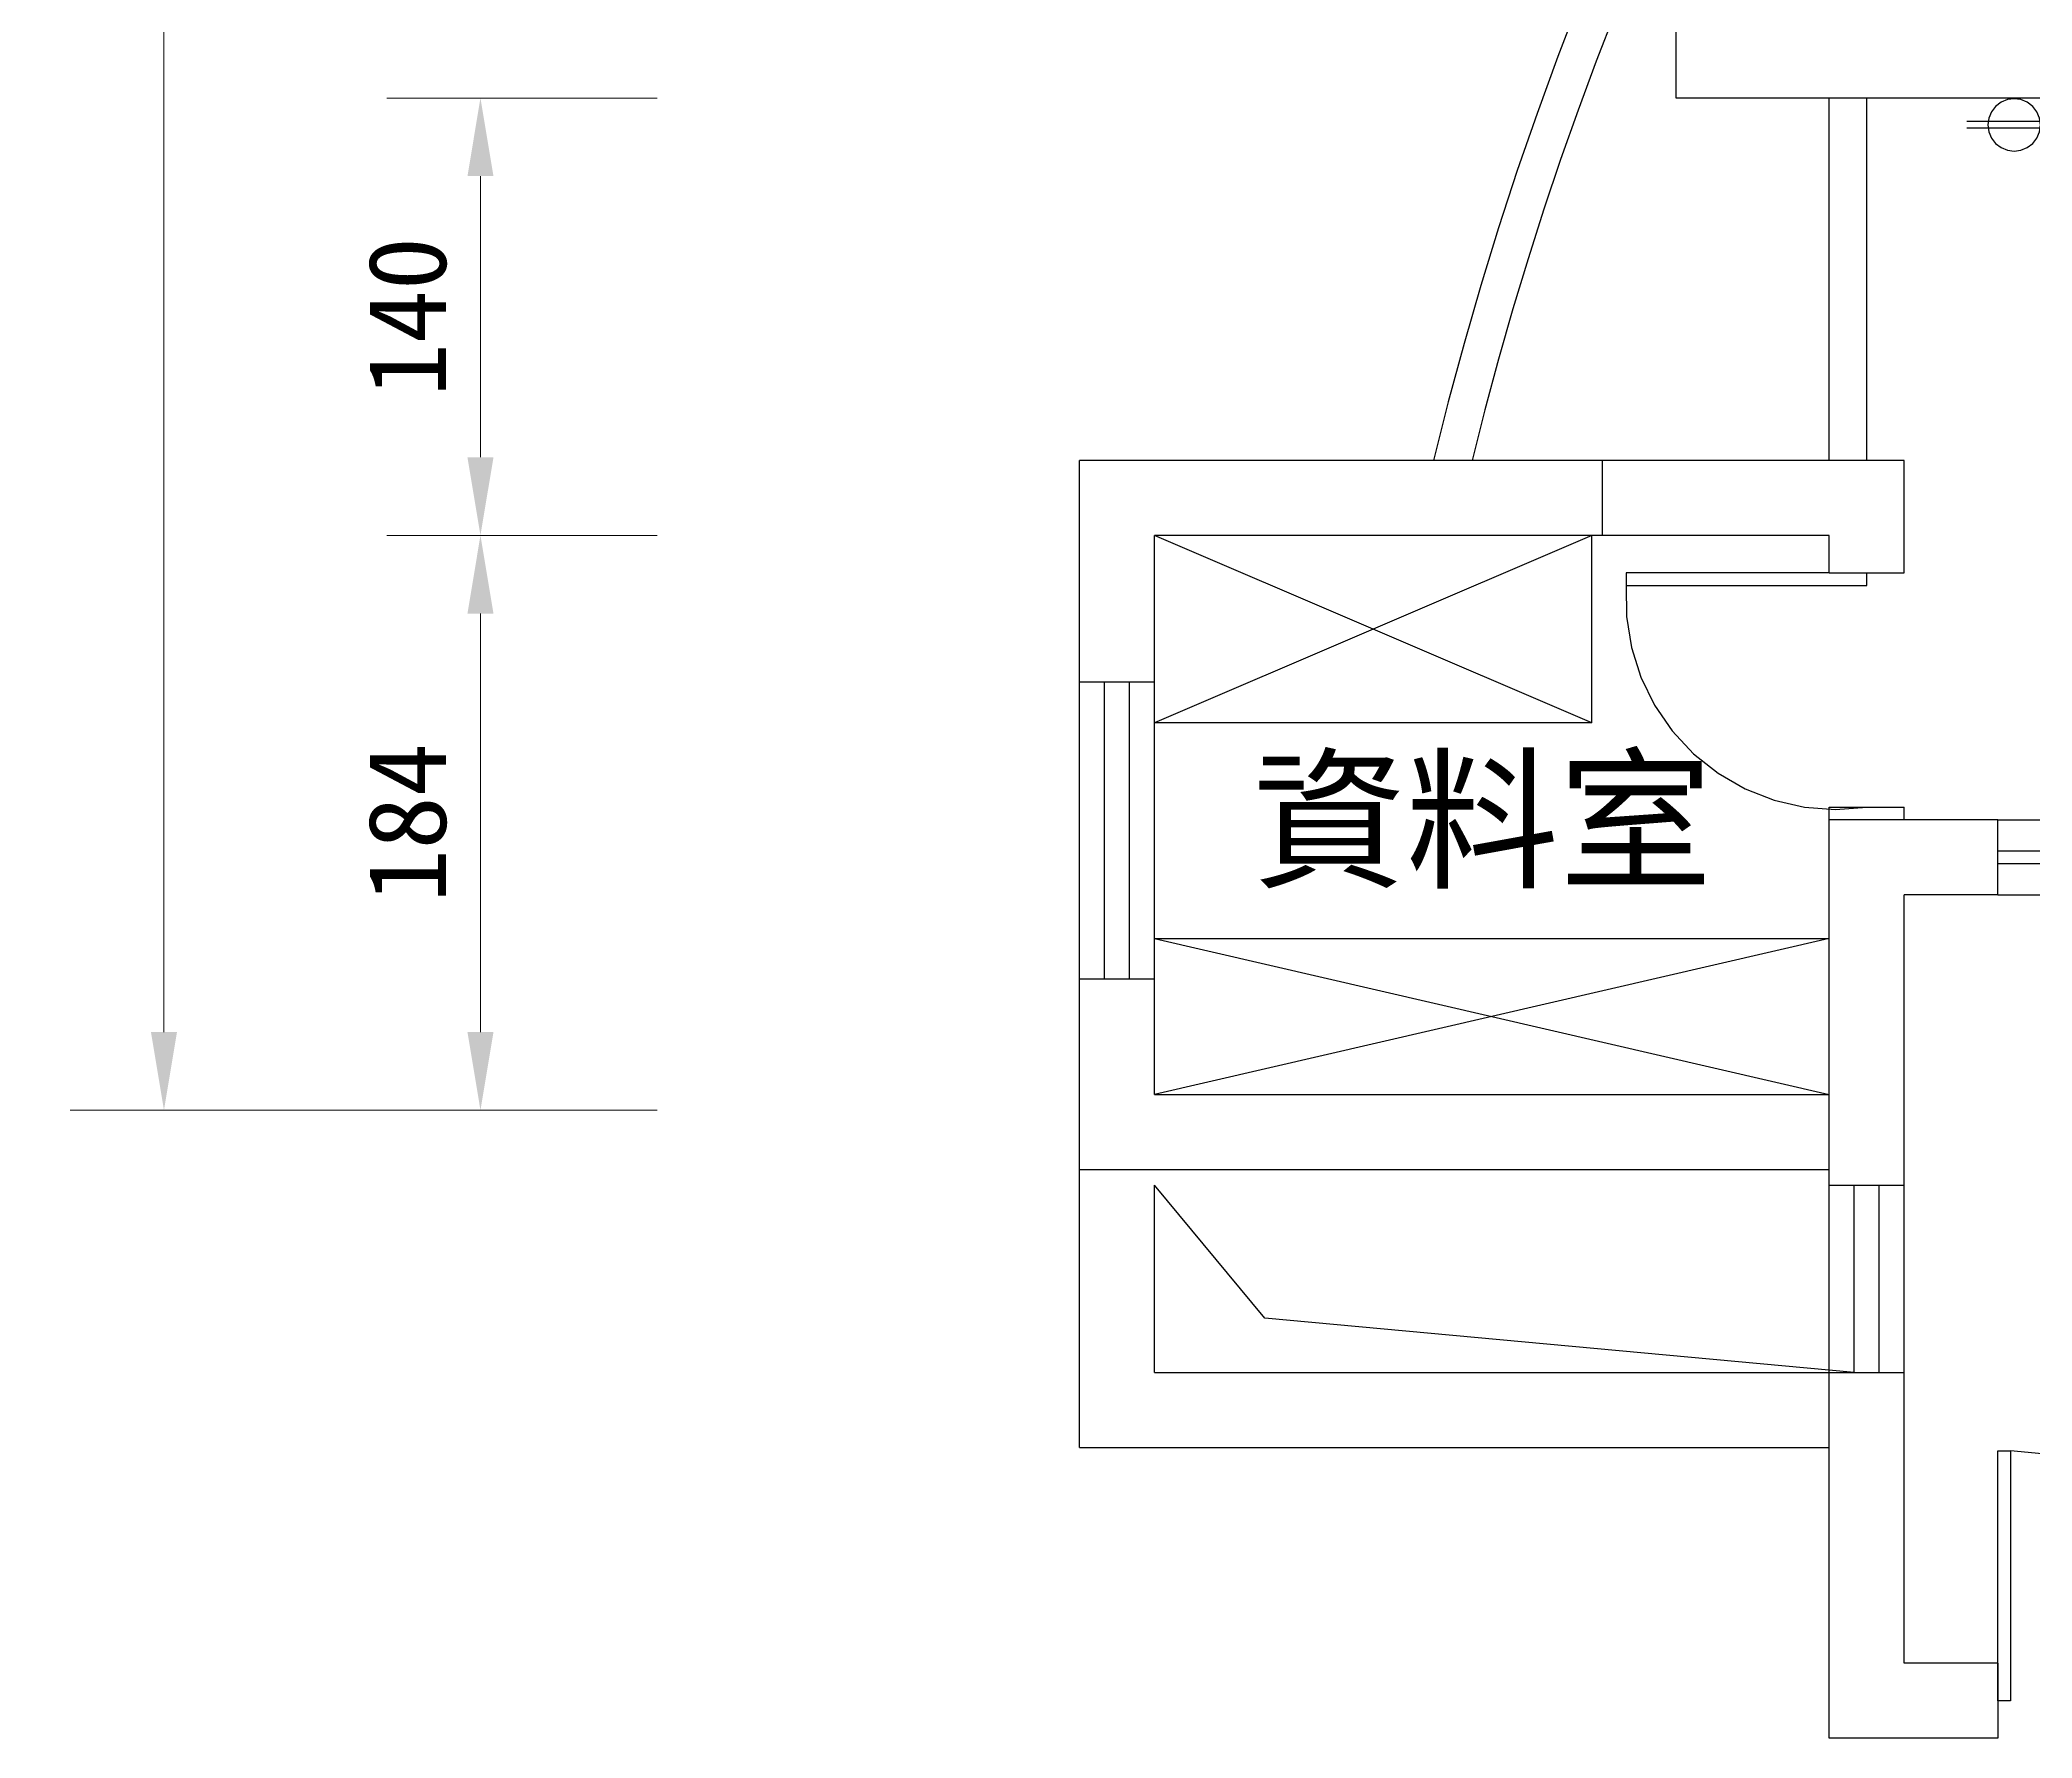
# Model space of a CAD drawing. Header units: centimetres. Extents: x 1966 to 8787, y 7398 to 12383.
# Drawn here: x 5855 to 6492, y 8676 to 9219 of the extents above; entities that cross this region are included whole.
import ezdxf

# ---------------------------------------------------------------- set-up
doc = ezdxf.new("R2010")
doc.units = ezdxf.units.CM
doc.header["$PDMODE"] = 35
doc.styles.get("Standard").update_dxf_attribs({"font": 'arial.ttf', "height": 10})
doc.styles.add('文2.5', font='kaiu.ttf', dxfattribs={"height": 2.5})
doc.dimstyles.new('DIM2.5', dxfattribs={"dimtxt": 2.5, "dimasz": 2.5, "dimexe": 3, "dimexo": 1, "dimgap": 1, "dimtad": 1, "dimdec": 1, "dimdsep": 46, "dimtxsty": '文2.5', "dimcen": 0, "dimadec": 0, "dimazin": 0, "dimtfac": 1, "dimtdec": 1, "dimtmove": 0, "dimatfit": 3, "dimfxl": 1, "dimlwd": 15, "dimlwe": 15, "dimarcsym": 0})

# ---------------------------------------------------------------- blocks, each defined once
blk = doc.blocks.new('雙連插座')
for p, q in [((-8.11, 14.05), (-9.45, 12.31)), ((-6.37, 15.39), (-8.11, 14.05)), ((-4.35, 16.23), (-6.37, 15.39)), ((-2.17, 16.51), (-4.35, 16.23)), ((0, 16.23), (-2.17, 16.51)), ((2.03, 15.39), (0, 16.23)), ((3.77, 14.05), (2.03, 15.39)), ((5.1, 12.31), (3.77, 14.05)), ((6.08, 9.2), (-17.33, 9.2)), ((6.08, 7.07), (-17.33, 7.07)), ((-10.29, 10.29), (-10.57, 8.11)), ((-10.57, 8.11), (-10.29, 5.94)), ((-9.45, 12.31), (-10.29, 10.29)), ((5.94, 10.29), (5.1, 12.31)), ((6.23, 8.11), (5.94, 10.29)), ((5.94, 5.94), (6.23, 8.11)), ((-10.29, 5.94), (-9.45, 3.91)), ((-9.45, 3.91), (-8.11, 2.17)), ((-8.11, 2.17), (-6.37, 0.84)), ((-6.37, 0.84), (-4.35, 0)), ((-4.35, 0), (-2.17, -0.29)), ((-2.17, -0.29), (0, 0)), ((0, 0), (2.03, 0.84)), ((2.03, 0.84), (3.77, 2.17)), ((3.77, 2.17), (5.1, 3.91)), ((5.1, 3.91), (5.94, 5.94))]:
    blk.add_line(p, q)
blk = doc.blocks.new('*D158')
at = {"color": 0, "linetype": 'Continuous', "lineweight": 15, "transparency": 16777216}
for p, q in [((6052.36, 9060.73), (5965.74, 9060.73)), ((5995.74, 8901.73), (5995.74, 9035.73)), ((6052.36, 8876.73), (5965.74, 8876.73))]:
    blk.add_line(p, q, dxfattribs=at)
at = {"color": 0, "transparency": 16777216}
for points in [[(5991.58, 9035.73), (5999.91, 9035.73), (5995.74, 9060.73)], [(5991.58, 8901.73), (5999.91, 8901.73), (5995.74, 8876.73)]]:
    blk.add_solid(points, dxfattribs=at)
at = {"layer": 'DEFPOINTS', "color": 0, "transparency": 16777216}
for p in [(5995.74, 9060.73), (6062.36, 9060.73), (6062.36, 8876.73)]:
    blk.add_point(p, dxfattribs=at)
at = {"color": 0, "transparency": 16777216, "insert": (5972.41, 8968.73), "char_height": 25, "attachment_point": 5, "rotation": 90, "style": '文2.5'}
blk.add_mtext('184', dxfattribs=at)
blk = doc.blocks.new('*D159')
at = {"color": 0, "linetype": 'Continuous', "lineweight": 15, "transparency": 16777216}
for p, q in [((6052.36, 9200.73), (5965.74, 9200.73)), ((5995.74, 9085.73), (5995.74, 9175.73)), ((6052.36, 9060.73), (5965.74, 9060.73))]:
    blk.add_line(p, q, dxfattribs=at)
at = {"color": 0, "transparency": 16777216}
for points in [[(5991.58, 9175.73), (5999.91, 9175.73), (5995.74, 9200.73)], [(5991.58, 9085.73), (5999.91, 9085.73), (5995.74, 9060.73)]]:
    blk.add_solid(points, dxfattribs=at)
at = {"layer": 'DEFPOINTS', "color": 0, "transparency": 16777216}
for p in [(5995.74, 9200.73), (6062.36, 9200.73), (6062.36, 9060.73)]:
    blk.add_point(p, dxfattribs=at)
at = {"color": 0, "transparency": 16777216, "insert": (5972.41, 9130.73), "char_height": 25, "attachment_point": 5, "rotation": 90, "style": '文2.5'}
blk.add_mtext('140', dxfattribs=at)
blk = doc.blocks.new('*D177')
at = {"color": 0, "linetype": 'Continuous', "lineweight": 15, "transparency": 16777216}
for p, q in [((6052.3, 9910.73), (5864.43, 9910.73)), ((5894.43, 8901.73), (5894.43, 9885.73)), ((6052.36, 8876.73), (5864.43, 8876.73))]:
    blk.add_line(p, q, dxfattribs=at)
at = {"color": 0, "transparency": 16777216}
for points in [[(5890.27, 9885.73), (5898.6, 9885.73), (5894.43, 9910.73)], [(5890.27, 8901.73), (5898.6, 8901.73), (5894.43, 8876.73)]]:
    blk.add_solid(points, dxfattribs=at)
at = {"layer": 'DEFPOINTS', "color": 0, "transparency": 16777216}
for p in [(5894.43, 9910.73), (6062.3, 9910.73), (6062.36, 8876.73)]:
    blk.add_point(p, dxfattribs=at)
at = {"color": 0, "transparency": 16777216, "insert": (5871.1, 9393.73), "char_height": 25, "attachment_point": 5, "rotation": 90, "style": '文2.5'}
blk.add_mtext('1034', dxfattribs=at)

msp = doc.modelspace()

# ---------------------------------------------------------------- linework, layer by layer
for p, q in [((6378.51, 9200.73), (6378.51, 9327.73)), ((6347.57, 9232.02), (6340.62, 9213.99)), ((6358.94, 9228.14), (6352.89, 9212.53)), ((6340.62, 9213.99), (6333.97, 9195.83)), ((6352.89, 9212.53), (6347.08, 9196.84)), ((6347.08, 9196.84), (6341.51, 9181.05)), ((6427.51, 9200.73), (6378.51, 9200.73)), ((6427.51, 9084.73), (6427.51, 9200.73)), ((6439.51, 9200.73), (6427.51, 9200.73)), ((6439.51, 9084.73), (6439.51, 9200.73)), ((6570.51, 9200.73), (6439.51, 9200.73)), ((6333.97, 9195.83), (6327.64, 9177.56)), ((6327.64, 9177.56), (6321.63, 9159.19)), ((6341.51, 9181.05), (6336.18, 9165.19)), ((6336.18, 9165.19), (6331.09, 9149.24)), ((6321.63, 9159.19), (6315.95, 9140.71)), ((6331.09, 9149.24), (6326.24, 9133.22)), ((6315.95, 9140.71), (6310.58, 9122.14)), ((6326.24, 9133.22), (6321.64, 9117.12)), ((6310.58, 9122.14), (6305.54, 9103.48)), ((6321.64, 9117.12), (6317.28, 9100.96)), ((6305.54, 9103.48), (6300.82, 9084.73)), ((6317.28, 9100.96), (6313.17, 9084.73)), ((6300.82, 9084.73), (6187.51, 9084.73)), ((6187.51, 9013.73), (6187.51, 9084.73)), ((6313.17, 9084.73), (6300.82, 9084.73)), ((6354.96, 9084.73), (6313.17, 9084.73)), ((6354.96, 9060.73), (6354.96, 9084.73)), ((6427.51, 9084.73), (6354.96, 9084.73)), ((6439.51, 9084.73), (6427.51, 9084.73)), ((6451.51, 9084.73), (6439.51, 9084.73)), ((6451.51, 9048.73), (6451.51, 9084.73)), ((6351.51, 9060.73), (6211.51, 9000.73)), ((6351.51, 9000.73), (6211.51, 9060.73)), ((6427.51, 9060.73), (6211.51, 9060.73)), ((6211.51, 9013.73), (6211.51, 9060.73)), ((6351.51, 9000.73), (6351.51, 9060.73)), ((6427.51, 9048.73), (6427.51, 9060.73)), ((6362.51, 9048.73), (6362.51, 9044.73)), ((6427.51, 9048.73), (6362.51, 9048.73)), ((6362.51, 9044.73), (6362.61, 9034.74)), ((6362.51, 9044.73), (6439.51, 9044.73)), ((6427.51, 9048.73), (6439.51, 9048.73)), ((6439.51, 9044.73), (6439.51, 9048.73)), ((6439.51, 9048.73), (6451.51, 9048.73)), ((6362.61, 9034.74), (6364.18, 9024.88)), ((6364.18, 9024.88), (6367.19, 9015.35)), ((6195.51, 9013.73), (6187.51, 9013.73)), ((6187.51, 8918.73), (6187.51, 9013.73)), ((6195.51, 8918.73), (6195.51, 9013.73)), ((6203.51, 9013.73), (6195.51, 9013.73)), ((6203.51, 8918.73), (6203.51, 9013.73)), ((6211.51, 9013.73), (6203.51, 9013.73)), ((6211.51, 9000.73), (6211.51, 9013.73)), ((6367.19, 9015.35), (6371.58, 9006.38)), ((6371.58, 9006.38), (6377.25, 8998.15)), ((6351.51, 9000.73), (6211.51, 9000.73)), ((6211.51, 8931.73), (6211.51, 9000.73)), ((6377.25, 8998.15), (6384.07, 8990.86)), ((6384.07, 8990.86), (6391.89, 8984.65)), ((6391.89, 8984.65), (6400.55, 8979.66)), ((6400.55, 8979.66), (6409.85, 8976.02)), ((6409.85, 8976.02), (6419.59, 8973.79)), ((6419.59, 8973.79), (6429.55, 8973.02)), ((6427.51, 8973.73), (6439.51, 8973.73)), ((6427.51, 8969.73), (6427.51, 8973.73)), ((6429.55, 8973.02), (6439.51, 8973.73)), ((6439.51, 8973.73), (6451.51, 8973.73)), ((6451.51, 8969.73), (6451.51, 8973.73)), ((6451.51, 8969.73), (6427.51, 8969.73)), ((6427.51, 8931.73), (6427.51, 8969.73)), ((6481.51, 8969.73), (6451.51, 8969.73)), ((6481.51, 8969.73), (6598.66, 8969.73)), ((6481.51, 8959.73), (6481.51, 8969.73)), ((6481.51, 8959.73), (6601.51, 8959.73)), ((6481.51, 8955.73), (6481.51, 8959.73)), ((6481.51, 8955.73), (6601.51, 8955.73)), ((6481.51, 8945.73), (6481.51, 8955.73)), ((6481.51, 8945.73), (6451.51, 8945.73)), ((6451.51, 8852.73), (6451.51, 8945.73)), ((6481.51, 8945.73), (6601.51, 8945.73)), ((6211.51, 8931.73), (6427.51, 8931.73)), ((6427.51, 8931.73), (6211.51, 8881.73)), ((6211.51, 8931.73), (6427.51, 8881.73)), ((6211.51, 8918.73), (6211.51, 8931.73)), ((6427.51, 8881.73), (6427.51, 8931.73)), ((6195.51, 8918.73), (6187.51, 8918.73)), ((6187.51, 8857.73), (6187.51, 8918.73)), ((6203.51, 8918.73), (6195.51, 8918.73)), ((6211.51, 8918.73), (6203.51, 8918.73)), ((6211.51, 8881.73), (6211.51, 8918.73)), ((6211.51, 8881.73), (6427.51, 8881.73)), ((6427.51, 8857.73), (6427.51, 8881.73)), ((6187.51, 8857.73), (6427.51, 8857.73)), ((6187.51, 8768.73), (6187.51, 8857.73)), ((6246.86, 8810.13), (6211.51, 8852.73)), ((6211.51, 8792.73), (6211.51, 8852.73)), ((6427.51, 8852.73), (6427.51, 8857.73)), ((6427.51, 8852.73), (6435.51, 8852.73)), ((6427.51, 8792.73), (6427.51, 8852.73)), ((6435.51, 8792.73), (6435.51, 8852.73)), ((6435.51, 8852.73), (6443.51, 8852.73)), ((6443.51, 8792.73), (6443.51, 8852.73)), ((6443.51, 8852.73), (6451.51, 8852.73)), ((6451.51, 8792.73), (6451.51, 8852.73)), ((6435.51, 8792.73), (6246.86, 8810.13)), ((6211.51, 8792.73), (6427.51, 8792.73)), ((6427.51, 8792.73), (6435.51, 8792.73)), ((6427.51, 8768.73), (6427.51, 8792.73)), ((6435.51, 8792.73), (6443.51, 8792.73)), ((6443.51, 8792.73), (6451.51, 8792.73)), ((6451.51, 8699.73), (6451.51, 8792.73)), ((6187.51, 8768.73), (6427.51, 8768.73)), ((6427.51, 8675.73), (6427.51, 8768.73)), ((6481.51, 8767.73), (6485.51, 8767.73)), ((6481.51, 8699.73), (6481.51, 8767.73)), ((6485.51, 8767.73), (6485.51, 8687.73)), ((6495.64, 8766.71), (6485.51, 8767.73)), ((6481.51, 8699.73), (6451.51, 8699.73)), ((6481.51, 8687.73), (6481.51, 8699.73)), ((6481.51, 8699.73), (6481.51, 8675.73)), ((6485.51, 8687.73), (6481.51, 8687.73)), ((6481.51, 8675.73), (6427.51, 8675.73))]:
    msp.add_line(p, q)

# ---------------------------------------------------------------- block references
msp.add_blockref('雙連插座', (6488.87, 9184.01))

# ---------------------------------------------------------------- texts
msp.add_text('資料室', height=36).set_placement((6242.75, 8951.63))

# ---------------------------------------------------------------- dimensions: what is measured, and where the dimension line sits
for base, p1, p2, picture, middle in [((5894.43, 9910.73), (6062.36, 8876.73), (6062.3, 9910.73), '*D177', (5871.1, 9393.73)), ((5995.74, 9200.73), (6062.36, 9060.73), (6062.36, 9200.73), '*D159', (5972.41, 9130.73)), ((5995.74, 9060.73), (6062.36, 8876.73), (6062.36, 9060.73), '*D158', (5972.41, 8968.73))]:
    dim = msp.add_linear_dim(base=base, p1=p1, p2=p2, angle=90, dimstyle='DIM2.5')
    dim.commit()
    dim.dimension.update_dxf_attribs({"geometry": picture, "text_midpoint": middle})

doc.saveas('drawing.dxf')
